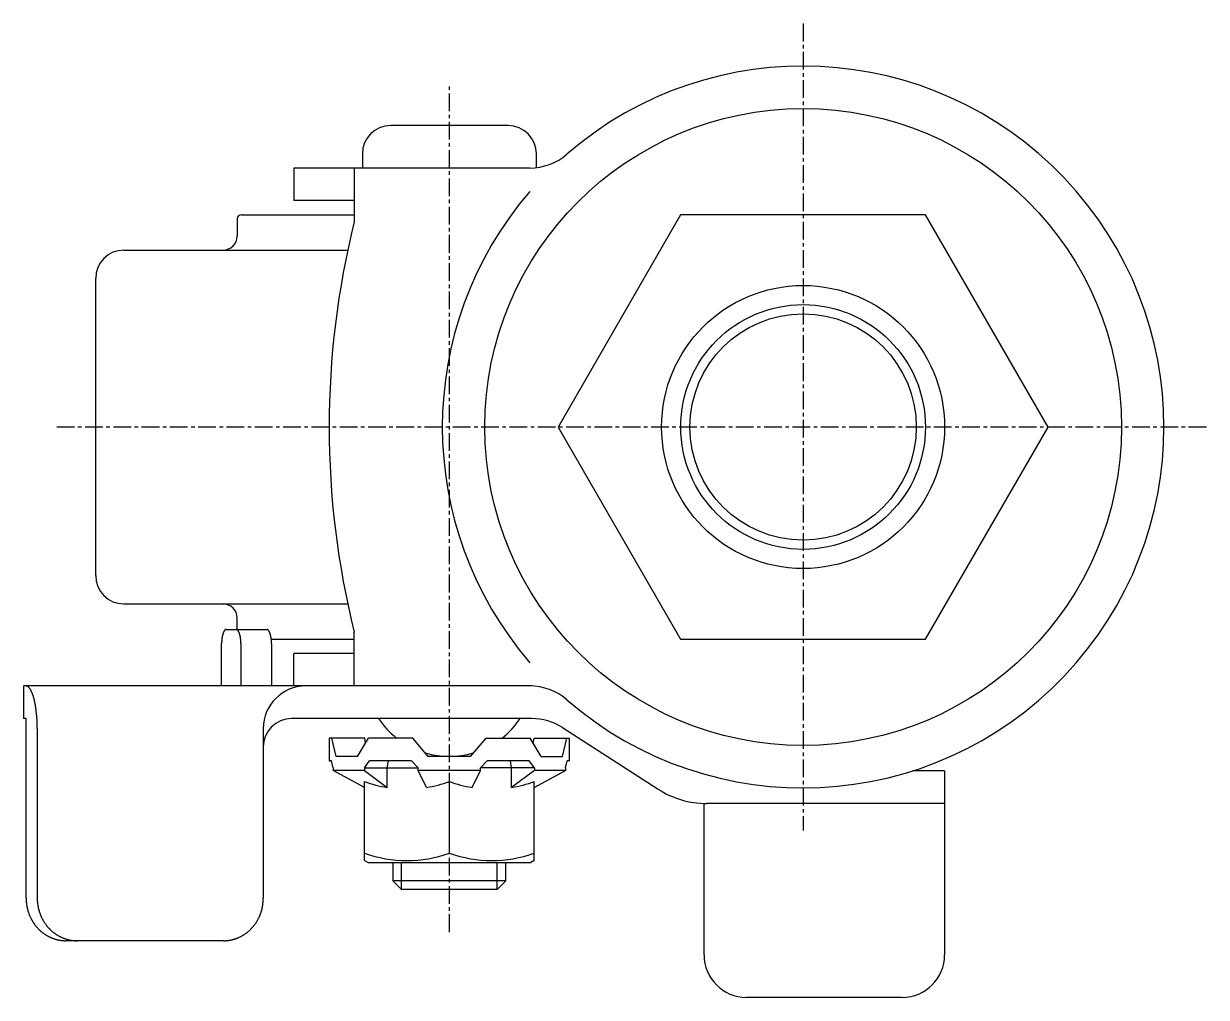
# Model space of a CAD drawing. Extents: x -3984 to -3771, y -791 to -433.
# Drawn here: x -3854.6 to -3771.1, y -502 to -433.2 of the extents above; entities that cross this region are included whole.
import ezdxf

# ---------------------------------------------------------------- set-up
doc = ezdxf.new("R2010")
doc.units = 0
doc.linetypes.add('CENTER', pattern=[2, 1.25, -0.25, 0.25, -0.25])
doc.layers.get('0').update_dxf_attribs({"linetype": 'CONTINUOUS'})
doc.layers.add('CENTER', color=1, linetype='CENTER')

msp = doc.modelspace()

# ---------------------------------------------------------------- linework, layer by layer
at = {"color": 7, "linetype": 'CONTINUOUS'}
for p, q in [((-3820.406, -440.356), (-3828.706, -440.356)), ((-3830.706, -442.356), (-3830.706, -443.356)), ((-3818.406, -443.329), (-3818.406, -442.356)), ((-3818.868, -443.356), (-3835.556, -443.356)), ((-3835.556, -443.356), (-3835.556, -445.656)), ((-3831.279, -443.356), (-3831.279, -447.163)), ((-3831.279, -445.656), (-3835.556, -445.656)), ((-3839.556, -446.956), (-3839.556, -448.156)), ((-3839.256, -446.656), (-3831.279, -446.656)), ((-3847.556, -449.156), (-3831.739, -449.156)), ((-3849.556, -472.156), (-3849.556, -451.156)), ((-3847.556, -474.156), (-3831.739, -474.156)), ((-3839.556, -475.956), (-3839.556, -475.156)), ((-3840.316, -475.956), (-3837.47, -475.956)), ((-3831.279, -479.956), (-3831.279, -476.149)), ((-3840.658, -479.956), (-3840.658, -476.956)), ((-3839.29, -476.956), (-3839.29, -479.956)), ((-3837.144, -476.656), (-3831.279, -476.656)), ((-3837.128, -476.956), (-3837.128, -479.956)), ((-3831.279, -477.656), (-3835.556, -477.656)), ((-3835.556, -479.956), (-3835.556, -477.656)), ((-3818.732, -479.956), (-3854.646, -479.956)), ((-3854.646, -479.956), (-3854.646, -482.256)), ((-3818.868, -479.956), (-3835.556, -479.956)), ((-3854.485, -482.256), (-3854.646, -482.256)), ((-3818.732, -482.256), (-3835.708, -482.256)), ((-3854.469, -494.956), (-3854.469, -482.956)), ((-3853.683, -482.955), (-3853.683, -494.956)), ((-3837.708, -482.956), (-3837.708, -494.956)), ((-3816.567, -482.892), (-3809.789, -487.254)), ((-3833.056, -483.639), (-3833.056, -485.239)), ((-3830.538, -483.639), (-3833.056, -483.639)), ((-3832.551, -484.939), (-3832.862, -483.639)), ((-3831.051, -484.939), (-3830.271, -483.639)), ((-3830.483, -483.993), (-3830.538, -483.639)), ((-3827.147, -483.639), (-3830.271, -483.639)), ((-3826.056, -484.939), (-3827.147, -483.639)), ((-3823.056, -484.939), (-3821.965, -483.639)), ((-3821.965, -483.639), (-3818.84, -483.639)), ((-3818.06, -484.939), (-3818.84, -483.639)), ((-3818.628, -483.993), (-3818.574, -483.639)), ((-3818.574, -483.639), (-3816.056, -483.639)), ((-3816.56, -484.939), (-3816.249, -483.639)), ((-3816.056, -485.239), (-3816.056, -483.639)), ((-3833.056, -485.239), (-3832.881, -485.239)), ((-3832.881, -485.239), (-3833.056, -485.239)), ((-3832.766, -485.739), (-3832.881, -485.239)), ((-3831.051, -484.939), (-3832.551, -484.939)), ((-3830.566, -485.739), (-3830.202, -485.239)), ((-3827.235, -485.239), (-3830.202, -485.239)), ((-3827.235, -485.239), (-3830.202, -485.239)), ((-3828.948, -485.739), (-3828.866, -485.239)), ((-3826.756, -485.739), (-3827.235, -485.239)), ((-3823.056, -484.939), (-3826.056, -484.939)), ((-3822.356, -485.739), (-3821.877, -485.239)), ((-3818.909, -485.239), (-3821.877, -485.239)), ((-3820.163, -485.739), (-3820.246, -485.239)), ((-3818.545, -485.739), (-3818.909, -485.239)), ((-3818.06, -484.939), (-3816.56, -484.939)), ((-3816.345, -485.739), (-3816.23, -485.239)), ((-3816.056, -485.239), (-3816.23, -485.239)), ((-3832.766, -485.739), (-3832.766, -485.939)), ((-3830.566, -485.939), (-3832.766, -485.939)), ((-3830.556, -487.126), (-3832.766, -485.939)), ((-3830.566, -485.739), (-3826.756, -485.739)), ((-3830.566, -485.739), (-3830.566, -485.939)), ((-3830.566, -485.939), (-3828.948, -487.126)), ((-3828.948, -487.126), (-3828.948, -485.739)), ((-3826.756, -485.939), (-3826.756, -485.739)), ((-3822.356, -485.939), (-3826.756, -485.939)), ((-3826.163, -487.126), (-3826.756, -485.939)), ((-3822.948, -487.126), (-3822.356, -485.939)), ((-3818.545, -485.739), (-3822.356, -485.739)), ((-3822.356, -485.939), (-3822.356, -485.739)), ((-3820.163, -487.126), (-3820.163, -485.739)), ((-3818.545, -485.939), (-3820.163, -487.126)), ((-3818.556, -487.126), (-3816.345, -485.939)), ((-3818.545, -485.739), (-3818.545, -485.939)), ((-3816.345, -485.939), (-3818.545, -485.939)), ((-3816.345, -485.739), (-3816.345, -485.939)), ((-3789.556, -485.956), (-3791.825, -485.956)), ((-3789.556, -485.956), (-3789.556, -498.956)), ((-3830.556, -492.295), (-3830.556, -486.702)), ((-3824.556, -491.759), (-3824.556, -486.702)), ((-3818.556, -492.295), (-3818.556, -486.702)), ((-3806.556, -498.956), (-3806.556, -488.253)), ((-3789.556, -488.256), (-3806.38, -488.256)), ((-3830.556, -492.295), (-3830.306, -492.439)), ((-3818.556, -492.295), (-3818.806, -492.439)), ((-3830.306, -492.439), (-3818.806, -492.439)), ((-3828.556, -492.439), (-3828.556, -493.714)), ((-3820.556, -493.714), (-3820.556, -492.439)), ((-3820.556, -493.714), (-3828.556, -493.714)), ((-3828.556, -493.714), (-3827.931, -494.339)), ((-3820.556, -493.714), (-3821.181, -494.339)), ((-3821.181, -494.339), (-3827.931, -494.339)), ((-3840.527, -497.956), (-3851.65, -497.956)), ((-3792.556, -501.956), (-3803.556, -501.956))]:
    msp.add_line(p, q, dxfattribs=at)
at = {"color": 3, "linetype": 'CONTINUOUS'}
for p, q in [((-3827.931, -494.339), (-3827.931, -492.439)), ((-3821.181, -494.339), (-3821.181, -492.439))]:
    msp.add_line(p, q, dxfattribs=at)
at = {"color": 7, "linetype": 'CONTINUOUS'}
msp.add_lwpolyline([(-3808.216, -446.656), (-3816.876, -461.656), (-3808.216, -476.656), (-3790.895, -476.656), (-3782.235, -461.656), (-3790.895, -446.656)], close=True, dxfattribs=at)
for points in [[(-3840.32, -475.956, 0), (-3840.32, -475.956, 0), (-3840.32, -475.957, 0), (-3840.33, -475.957, 0), (-3840.33, -475.957, 0), (-3840.34, -475.958, 0), (-3840.34, -475.959, 0), (-3840.34, -475.96, 0), (-3840.35, -475.961, 0), (-3840.35, -475.962, 0), (-3840.36, -475.964, 0), (-3840.36, -475.965, 0), (-3840.37, -475.967, 0), (-3840.37, -475.969, 0), (-3840.37, -475.971, 0), (-3840.38, -475.973, 0), (-3840.38, -475.975, 0), (-3840.39, -475.978, 0), (-3840.39, -475.981, 0), (-3840.39, -475.983, 0), (-3840.4, -475.986, 0), (-3840.4, -475.989, 0), (-3840.41, -475.993, 0), (-3840.41, -475.996, 0), (-3840.41, -475.999, 0), (-3840.42, -476.003, 0), (-3840.42, -476.007, 0), (-3840.43, -476.011, 0), (-3840.43, -476.015, 0), (-3840.43, -476.019, 0), (-3840.44, -476.023, 0), (-3840.44, -476.028, 0), (-3840.45, -476.032, 0), (-3840.45, -476.037, 0), (-3840.45, -476.042, 0), (-3840.46, -476.047, 0), (-3840.46, -476.052, 0), (-3840.47, -476.058, 0), (-3840.47, -476.063, 0), (-3840.47, -476.069, 0), (-3840.48, -476.074, 0), (-3840.48, -476.08, 0), (-3840.48, -476.086, 0), (-3840.49, -476.092, 0), (-3840.49, -476.099, 0), (-3840.5, -476.105, 0), (-3840.5, -476.111, 0), (-3840.5, -476.118, 0), (-3840.51, -476.125, 0), (-3840.51, -476.132, 0), (-3840.51, -476.139, 0), (-3840.52, -476.146, 0), (-3840.52, -476.153, 0), (-3840.52, -476.16, 0), (-3840.53, -476.168, 0), (-3840.53, -476.176, 0), (-3840.53, -476.183, 0), (-3840.54, -476.191, 0), (-3840.54, -476.199, 0), (-3840.54, -476.207, 0), (-3840.55, -476.215, 0), (-3840.55, -476.224, 0), (-3840.55, -476.232, 0), (-3840.55, -476.241, 0), (-3840.56, -476.249, 0), (-3840.56, -476.258, 0), (-3840.56, -476.267, 0), (-3840.57, -476.276, 0), (-3840.57, -476.285, 0), (-3840.57, -476.294, 0), (-3840.57, -476.303, 0), (-3840.58, -476.312, 0), (-3840.58, -476.322, 0), (-3840.58, -476.331, 0), (-3840.59, -476.341, 0), (-3840.59, -476.351, 0), (-3840.59, -476.361, 0), (-3840.59, -476.37, 0), (-3840.6, -476.38, 0), (-3840.6, -476.391, 0), (-3840.6, -476.401, 0), (-3840.6, -476.411, 0), (-3840.6, -476.421, 0), (-3840.61, -476.432, 0), (-3840.61, -476.442, 0), (-3840.61, -476.453, 0), (-3840.61, -476.463, 0), (-3840.62, -476.474, 0), (-3840.62, -476.485, 0), (-3840.62, -476.496, 0), (-3840.62, -476.507, 0), (-3840.62, -476.518, 0), (-3840.62, -476.529, 0), (-3840.63, -476.54, 0), (-3840.63, -476.551, 0), (-3840.63, -476.562, 0), (-3840.63, -476.574, 0), (-3840.63, -476.585, 0), (-3840.63, -476.596, 0), (-3840.64, -476.608, 0), (-3840.64, -476.619, 0), (-3840.64, -476.631, 0), (-3840.64, -476.643, 0), (-3840.64, -476.654, 0), (-3840.64, -476.666, 0), (-3840.64, -476.678, 0), (-3840.65, -476.69, 0), (-3840.65, -476.701, 0), (-3840.65, -476.713, 0), (-3840.65, -476.725, 0), (-3840.65, -476.737, 0), (-3840.65, -476.749, 0), (-3840.65, -476.761, 0), (-3840.65, -476.773, 0), (-3840.65, -476.785, 0), (-3840.65, -476.797, 0), (-3840.65, -476.81, 0), (-3840.65, -476.822, 0), (-3840.66, -476.834, 0), (-3840.66, -476.846, 0), (-3840.66, -476.858, 0), (-3840.66, -476.87, 0), (-3840.66, -476.883, 0), (-3840.66, -476.895, 0), (-3840.66, -476.907, 0), (-3840.66, -476.919, 0), (-3840.66, -476.932, 0), (-3840.66, -476.944, 0), (-3840.66, -476.956, 0)], [(-3839.29, -476.956, 0), (-3839.29, -476.944, 0), (-3839.29, -476.932, 0), (-3839.29, -476.919, 0), (-3839.29, -476.907, 0), (-3839.29, -476.895, 0), (-3839.29, -476.883, 0), (-3839.29, -476.87, 0), (-3839.29, -476.858, 0), (-3839.29, -476.846, 0), (-3839.29, -476.834, 0), (-3839.29, -476.822, 0), (-3839.29, -476.81, 0), (-3839.29, -476.797, 0), (-3839.29, -476.785, 0), (-3839.3, -476.773, 0), (-3839.3, -476.761, 0), (-3839.3, -476.749, 0), (-3839.3, -476.737, 0), (-3839.3, -476.725, 0), (-3839.3, -476.713, 0), (-3839.3, -476.701, 0), (-3839.3, -476.69, 0), (-3839.3, -476.678, 0), (-3839.3, -476.666, 0), (-3839.31, -476.654, 0), (-3839.31, -476.643, 0), (-3839.31, -476.631, 0), (-3839.31, -476.619, 0), (-3839.31, -476.608, 0), (-3839.31, -476.596, 0), (-3839.31, -476.585, 0), (-3839.32, -476.574, 0), (-3839.32, -476.562, 0), (-3839.32, -476.551, 0), (-3839.32, -476.54, 0), (-3839.32, -476.529, 0), (-3839.32, -476.518, 0), (-3839.33, -476.507, 0), (-3839.33, -476.496, 0), (-3839.33, -476.485, 0), (-3839.33, -476.474, 0), (-3839.33, -476.463, 0), (-3839.34, -476.453, 0), (-3839.34, -476.442, 0), (-3839.34, -476.432, 0), (-3839.34, -476.421, 0), (-3839.34, -476.411, 0), (-3839.35, -476.401, 0), (-3839.35, -476.391, 0), (-3839.35, -476.38, 0), (-3839.35, -476.37, 0), (-3839.36, -476.361, 0), (-3839.36, -476.351, 0), (-3839.36, -476.341, 0), (-3839.36, -476.331, 0), (-3839.37, -476.322, 0), (-3839.37, -476.312, 0), (-3839.37, -476.303, 0), (-3839.38, -476.294, 0), (-3839.38, -476.285, 0), (-3839.38, -476.276, 0), (-3839.38, -476.267, 0), (-3839.39, -476.258, 0), (-3839.39, -476.249, 0), (-3839.39, -476.241, 0), (-3839.4, -476.232, 0), (-3839.4, -476.224, 0), (-3839.4, -476.215, 0), (-3839.41, -476.207, 0), (-3839.41, -476.199, 0), (-3839.41, -476.191, 0), (-3839.41, -476.183, 0), (-3839.42, -476.176, 0), (-3839.42, -476.168, 0), (-3839.42, -476.16, 0), (-3839.43, -476.153, 0), (-3839.43, -476.146, 0), (-3839.43, -476.139, 0), (-3839.44, -476.132, 0), (-3839.44, -476.125, 0), (-3839.45, -476.118, 0), (-3839.45, -476.111, 0), (-3839.45, -476.105, 0), (-3839.46, -476.099, 0), (-3839.46, -476.092, 0), (-3839.46, -476.086, 0), (-3839.47, -476.08, 0), (-3839.47, -476.074, 0), (-3839.47, -476.069, 0), (-3839.48, -476.063, 0), (-3839.48, -476.058, 0), (-3839.49, -476.052, 0), (-3839.49, -476.047, 0), (-3839.49, -476.042, 0), (-3839.5, -476.037, 0), (-3839.5, -476.032, 0), (-3839.5, -476.028, 0), (-3839.51, -476.023, 0), (-3839.51, -476.019, 0), (-3839.52, -476.015, 0), (-3839.52, -476.011, 0), (-3839.52, -476.007, 0), (-3839.53, -476.003, 0), (-3839.53, -475.999, 0), (-3839.54, -475.996, 0), (-3839.54, -475.993, 0), (-3839.54, -475.989, 0), (-3839.55, -475.986, 0), (-3839.55, -475.983, 0), (-3839.56, -475.981, 0), (-3839.56, -475.978, 0), (-3839.56, -475.975, 0), (-3839.57, -475.973, 0), (-3839.57, -475.971, 0), (-3839.58, -475.969, 0), (-3839.58, -475.967, 0), (-3839.59, -475.965, 0), (-3839.59, -475.964, 0), (-3839.59, -475.962, 0), (-3839.6, -475.961, 0), (-3839.6, -475.96, 0), (-3839.61, -475.959, 0), (-3839.61, -475.958, 0), (-3839.61, -475.957, 0), (-3839.62, -475.957, 0), (-3839.62, -475.957, 0), (-3839.63, -475.956, 0), (-3839.63, -475.956, 0)], [(-3837.13, -476.956, 0), (-3837.13, -476.944, 0), (-3837.13, -476.932, 0), (-3837.13, -476.919, 0), (-3837.13, -476.907, 0), (-3837.13, -476.895, 0), (-3837.13, -476.883, 0), (-3837.13, -476.87, 0), (-3837.13, -476.858, 0), (-3837.13, -476.846, 0), (-3837.13, -476.834, 0), (-3837.13, -476.822, 0), (-3837.13, -476.81, 0), (-3837.13, -476.797, 0), (-3837.13, -476.785, 0), (-3837.13, -476.773, 0), (-3837.13, -476.761, 0), (-3837.14, -476.749, 0), (-3837.14, -476.737, 0), (-3837.14, -476.725, 0), (-3837.14, -476.713, 0), (-3837.14, -476.701, 0), (-3837.14, -476.69, 0), (-3837.14, -476.678, 0), (-3837.14, -476.666, 0), (-3837.14, -476.654, 0), (-3837.15, -476.643, 0), (-3837.15, -476.631, 0), (-3837.15, -476.619, 0), (-3837.15, -476.608, 0), (-3837.15, -476.596, 0), (-3837.15, -476.585, 0), (-3837.15, -476.574, 0), (-3837.16, -476.562, 0), (-3837.16, -476.551, 0), (-3837.16, -476.54, 0), (-3837.16, -476.529, 0), (-3837.16, -476.518, 0), (-3837.16, -476.507, 0), (-3837.17, -476.496, 0), (-3837.17, -476.485, 0), (-3837.17, -476.474, 0), (-3837.17, -476.463, 0), (-3837.17, -476.453, 0), (-3837.18, -476.442, 0), (-3837.18, -476.432, 0), (-3837.18, -476.421, 0), (-3837.18, -476.411, 0), (-3837.19, -476.401, 0), (-3837.19, -476.391, 0), (-3837.19, -476.38, 0), (-3837.19, -476.37, 0), (-3837.2, -476.361, 0), (-3837.2, -476.351, 0), (-3837.2, -476.341, 0), (-3837.2, -476.331, 0), (-3837.21, -476.322, 0), (-3837.21, -476.312, 0), (-3837.21, -476.303, 0), (-3837.21, -476.294, 0), (-3837.22, -476.285, 0), (-3837.22, -476.276, 0), (-3837.22, -476.267, 0), (-3837.23, -476.258, 0), (-3837.23, -476.249, 0), (-3837.23, -476.241, 0), (-3837.23, -476.232, 0), (-3837.24, -476.224, 0), (-3837.24, -476.215, 0), (-3837.24, -476.207, 0), (-3837.25, -476.199, 0), (-3837.25, -476.191, 0), (-3837.25, -476.183, 0), (-3837.26, -476.176, 0), (-3837.26, -476.168, 0), (-3837.26, -476.16, 0), (-3837.27, -476.153, 0), (-3837.27, -476.146, 0), (-3837.27, -476.139, 0), (-3837.28, -476.132, 0), (-3837.28, -476.125, 0), (-3837.28, -476.118, 0), (-3837.29, -476.111, 0), (-3837.29, -476.105, 0), (-3837.29, -476.099, 0), (-3837.3, -476.092, 0), (-3837.3, -476.086, 0), (-3837.31, -476.08, 0), (-3837.31, -476.074, 0), (-3837.31, -476.069, 0), (-3837.32, -476.063, 0), (-3837.32, -476.058, 0), (-3837.32, -476.052, 0), (-3837.33, -476.047, 0), (-3837.33, -476.042, 0), (-3837.34, -476.037, 0), (-3837.34, -476.032, 0), (-3837.34, -476.028, 0), (-3837.35, -476.023, 0), (-3837.35, -476.019, 0), (-3837.36, -476.015, 0), (-3837.36, -476.011, 0), (-3837.36, -476.007, 0), (-3837.37, -476.003, 0), (-3837.37, -475.999, 0), (-3837.38, -475.996, 0), (-3837.38, -475.993, 0), (-3837.38, -475.989, 0), (-3837.39, -475.986, 0), (-3837.39, -475.983, 0), (-3837.4, -475.981, 0), (-3837.4, -475.978, 0), (-3837.4, -475.975, 0), (-3837.41, -475.973, 0), (-3837.41, -475.971, 0), (-3837.42, -475.969, 0), (-3837.42, -475.967, 0), (-3837.42, -475.965, 0), (-3837.43, -475.964, 0), (-3837.43, -475.962, 0), (-3837.44, -475.961, 0), (-3837.44, -475.96, 0), (-3837.45, -475.959, 0), (-3837.45, -475.958, 0), (-3837.45, -475.957, 0), (-3837.46, -475.957, 0), (-3837.46, -475.957, 0), (-3837.47, -475.956, 0), (-3837.47, -475.956, 0)], [(-3853.68, -482.956, 0), (-3853.68, -482.919, 0), (-3853.68, -482.883, 0), (-3853.68, -482.846, 0), (-3853.68, -482.809, 0), (-3853.68, -482.772, 0), (-3853.69, -482.735, 0), (-3853.69, -482.699, 0), (-3853.69, -482.662, 0), (-3853.69, -482.625, 0), (-3853.69, -482.589, 0), (-3853.69, -482.552, 0), (-3853.69, -482.516, 0), (-3853.69, -482.479, 0), (-3853.7, -482.443, 0), (-3853.7, -482.407, 0), (-3853.7, -482.371, 0), (-3853.7, -482.335, 0), (-3853.7, -482.299, 0), (-3853.71, -482.263, 0), (-3853.71, -482.227, 0), (-3853.71, -482.191, 0), (-3853.71, -482.156, 0), (-3853.72, -482.12, 0), (-3853.72, -482.085, 0), (-3853.72, -482.05, 0), (-3853.73, -482.015, 0), (-3853.73, -481.98, 0), (-3853.73, -481.945, 0), (-3853.74, -481.911, 0), (-3853.74, -481.876, 0), (-3853.74, -481.842, 0), (-3853.75, -481.808, 0), (-3853.75, -481.774, 0), (-3853.75, -481.74, 0), (-3853.76, -481.706, 0), (-3853.76, -481.673, 0), (-3853.77, -481.64, 0), (-3853.77, -481.607, 0), (-3853.78, -481.574, 0), (-3853.78, -481.542, 0), (-3853.78, -481.509, 0), (-3853.79, -481.477, 0), (-3853.79, -481.445, 0), (-3853.8, -481.413, 0), (-3853.8, -481.382, 0), (-3853.81, -481.351, 0), (-3853.82, -481.32, 0), (-3853.82, -481.289, 0), (-3853.83, -481.258, 0), (-3853.83, -481.228, 0), (-3853.84, -481.198, 0), (-3853.84, -481.168, 0), (-3853.85, -481.139, 0), (-3853.86, -481.11, 0), (-3853.86, -481.081, 0), (-3853.87, -481.052, 0), (-3853.87, -481.024, 0), (-3853.88, -480.996, 0), (-3853.89, -480.968, 0), (-3853.89, -480.941, 0), (-3853.9, -480.914, 0), (-3853.91, -480.887, 0), (-3853.91, -480.86, 0), (-3853.92, -480.834, 0), (-3853.93, -480.808, 0), (-3853.93, -480.783, 0), (-3853.94, -480.758, 0), (-3853.95, -480.733, 0), (-3853.96, -480.708, 0), (-3853.96, -480.684, 0), (-3853.97, -480.66, 0), (-3853.98, -480.636, 0), (-3853.99, -480.613, 0), (-3853.99, -480.59, 0), (-3854, -480.568, 0), (-3854.01, -480.546, 0), (-3854.02, -480.524, 0), (-3854.03, -480.503, 0), (-3854.03, -480.482, 0), (-3854.04, -480.461, 0), (-3854.05, -480.441, 0), (-3854.06, -480.421, 0), (-3854.07, -480.401, 0), (-3854.08, -480.382, 0), (-3854.08, -480.364, 0), (-3854.09, -480.345, 0), (-3854.1, -480.327, 0), (-3854.11, -480.31, 0), (-3854.12, -480.293, 0), (-3854.13, -480.276, 0), (-3854.14, -480.26, 0), (-3854.14, -480.244, 0), (-3854.15, -480.228, 0), (-3854.16, -480.213, 0), (-3854.17, -480.198, 0), (-3854.18, -480.184, 0), (-3854.19, -480.17, 0), (-3854.2, -480.157, 0), (-3854.21, -480.144, 0), (-3854.22, -480.131, 0), (-3854.23, -480.119, 0), (-3854.24, -480.107, 0), (-3854.24, -480.096, 0), (-3854.25, -480.085, 0), (-3854.26, -480.075, 0), (-3854.27, -480.064, 0), (-3854.28, -480.055, 0), (-3854.29, -480.046, 0), (-3854.3, -480.037, 0), (-3854.31, -480.029, 0), (-3854.32, -480.021, 0), (-3854.33, -480.014, 0), (-3854.34, -480.007, 0), (-3854.35, -480, 0), (-3854.36, -479.994, 0), (-3854.37, -479.988, 0), (-3854.38, -479.983, 0), (-3854.39, -479.979, 0), (-3854.4, -479.974, 0), (-3854.41, -479.971, 0), (-3854.42, -479.967, 0), (-3854.43, -479.964, 0), (-3854.44, -479.962, 0), (-3854.45, -479.96, 0), (-3854.46, -479.958, 0), (-3854.47, -479.957, 0), (-3854.48, -479.956, 0), (-3854.49, -479.956, 0)], [(-3854.47, -482.956, 0), (-3854.47, -482.948, 0), (-3854.47, -482.939, 0), (-3854.47, -482.931, 0), (-3854.47, -482.922, 0), (-3854.47, -482.913, 0), (-3854.47, -482.905, 0), (-3854.47, -482.896, 0), (-3854.47, -482.888, 0), (-3854.47, -482.879, 0), (-3854.47, -482.871, 0), (-3854.47, -482.862, 0), (-3854.47, -482.854, 0), (-3854.47, -482.845, 0), (-3854.47, -482.837, 0), (-3854.47, -482.828, 0), (-3854.47, -482.82, 0), (-3854.47, -482.811, 0), (-3854.47, -482.803, 0), (-3854.47, -482.795, 0), (-3854.47, -482.786, 0), (-3854.47, -482.778, 0), (-3854.47, -482.77, 0), (-3854.47, -482.761, 0), (-3854.47, -482.753, 0), (-3854.47, -482.745, 0), (-3854.47, -482.737, 0), (-3854.47, -482.729, 0), (-3854.47, -482.72, 0), (-3854.47, -482.712, 0), (-3854.47, -482.704, 0), (-3854.47, -482.696, 0), (-3854.47, -482.688, 0), (-3854.47, -482.68, 0), (-3854.47, -482.673, 0), (-3854.47, -482.665, 0), (-3854.47, -482.657, 0), (-3854.47, -482.649, 0), (-3854.47, -482.642, 0), (-3854.47, -482.634, 0), (-3854.47, -482.626, 0), (-3854.47, -482.619, 0), (-3854.47, -482.611, 0), (-3854.47, -482.604, 0), (-3854.47, -482.596, 0), (-3854.47, -482.589, 0), (-3854.47, -482.582, 0), (-3854.47, -482.575, 0), (-3854.47, -482.567, 0), (-3854.47, -482.56, 0), (-3854.47, -482.553, 0), (-3854.47, -482.546, 0), (-3854.47, -482.539, 0), (-3854.47, -482.532, 0), (-3854.47, -482.526, 0), (-3854.47, -482.519, 0), (-3854.47, -482.512, 0), (-3854.47, -482.506, 0), (-3854.47, -482.499, 0), (-3854.47, -482.493, 0), (-3854.47, -482.486, 0), (-3854.47, -482.48, 0), (-3854.47, -482.474, 0), (-3854.47, -482.467, 0), (-3854.47, -482.461, 0), (-3854.47, -482.455, 0), (-3854.47, -482.449, 0), (-3854.47, -482.443, 0), (-3854.47, -482.438, 0), (-3854.47, -482.432, 0), (-3854.47, -482.426, 0), (-3854.48, -482.421, 0), (-3854.48, -482.415, 0), (-3854.48, -482.41, 0), (-3854.48, -482.404, 0), (-3854.48, -482.399, 0), (-3854.48, -482.394, 0), (-3854.48, -482.389, 0), (-3854.48, -482.384, 0), (-3854.48, -482.379, 0), (-3854.48, -482.374, 0), (-3854.48, -482.37, 0), (-3854.48, -482.365, 0), (-3854.48, -482.36, 0), (-3854.48, -482.356, 0), (-3854.48, -482.351, 0), (-3854.48, -482.347, 0), (-3854.48, -482.343, 0), (-3854.48, -482.339, 0), (-3854.48, -482.335, 0), (-3854.48, -482.331, 0), (-3854.48, -482.327, 0), (-3854.48, -482.323, 0), (-3854.48, -482.32, 0), (-3854.48, -482.316, 0), (-3854.48, -482.313, 0), (-3854.48, -482.31, 0), (-3854.48, -482.306, 0), (-3854.48, -482.303, 0), (-3854.48, -482.3, 0), (-3854.48, -482.297, 0), (-3854.48, -482.294, 0), (-3854.48, -482.292, 0), (-3854.48, -482.289, 0), (-3854.48, -482.286, 0), (-3854.48, -482.284, 0), (-3854.48, -482.282, 0), (-3854.48, -482.279, 0), (-3854.48, -482.277, 0), (-3854.48, -482.275, 0), (-3854.48, -482.273, 0), (-3854.48, -482.271, 0), (-3854.48, -482.27, 0), (-3854.48, -482.268, 0), (-3854.48, -482.267, 0), (-3854.48, -482.265, 0), (-3854.48, -482.264, 0), (-3854.48, -482.263, 0), (-3854.48, -482.262, 0), (-3854.48, -482.261, 0), (-3854.48, -482.26, 0), (-3854.48, -482.259, 0), (-3854.48, -482.258, 0), (-3854.48, -482.258, 0), (-3854.48, -482.257, 0), (-3854.48, -482.257, 0), (-3854.48, -482.256, 0), (-3854.49, -482.256, 0), (-3854.49, -482.256, 0)], [(-3854.47, -494.956, 0), (-3854.47, -494.993, 0), (-3854.47, -495.03, 0), (-3854.47, -495.067, 0), (-3854.47, -495.103, 0), (-3854.46, -495.14, 0), (-3854.46, -495.177, 0), (-3854.46, -495.214, 0), (-3854.46, -495.25, 0), (-3854.45, -495.287, 0), (-3854.45, -495.324, 0), (-3854.44, -495.36, 0), (-3854.44, -495.396, 0), (-3854.43, -495.433, 0), (-3854.43, -495.469, 0), (-3854.42, -495.505, 0), (-3854.42, -495.542, 0), (-3854.41, -495.578, 0), (-3854.4, -495.614, 0), (-3854.39, -495.649, 0), (-3854.38, -495.685, 0), (-3854.38, -495.721, 0), (-3854.37, -495.756, 0), (-3854.36, -495.792, 0), (-3854.35, -495.827, 0), (-3854.34, -495.862, 0), (-3854.33, -495.897, 0), (-3854.32, -495.932, 0), (-3854.3, -495.967, 0), (-3854.29, -496.002, 0), (-3854.28, -496.036, 0), (-3854.27, -496.07, 0), (-3854.25, -496.104, 0), (-3854.24, -496.138, 0), (-3854.23, -496.172, 0), (-3854.21, -496.206, 0), (-3854.2, -496.239, 0), (-3854.18, -496.272, 0), (-3854.17, -496.305, 0), (-3854.15, -496.338, 0), (-3854.14, -496.37, 0), (-3854.12, -496.403, 0), (-3854.1, -496.435, 0), (-3854.09, -496.467, 0), (-3854.07, -496.499, 0), (-3854.05, -496.53, 0), (-3854.03, -496.561, 0), (-3854.01, -496.592, 0), (-3853.99, -496.623, 0), (-3853.97, -496.653, 0), (-3853.96, -496.684, 0), (-3853.94, -496.714, 0), (-3853.91, -496.743, 0), (-3853.89, -496.773, 0), (-3853.87, -496.802, 0), (-3853.85, -496.831, 0), (-3853.83, -496.859, 0), (-3853.81, -496.888, 0), (-3853.78, -496.916, 0), (-3853.76, -496.944, 0), (-3853.74, -496.971, 0), (-3853.72, -496.998, 0), (-3853.69, -497.025, 0), (-3853.67, -497.051, 0), (-3853.64, -497.078, 0), (-3853.62, -497.103, 0), (-3853.59, -497.129, 0), (-3853.57, -497.154, 0), (-3853.54, -497.179, 0), (-3853.52, -497.204, 0), (-3853.49, -497.228, 0), (-3853.47, -497.252, 0), (-3853.44, -497.275, 0), (-3853.41, -497.298, 0), (-3853.38, -497.321, 0), (-3853.36, -497.344, 0), (-3853.33, -497.366, 0), (-3853.3, -497.388, 0), (-3853.27, -497.409, 0), (-3853.25, -497.43, 0), (-3853.22, -497.451, 0), (-3853.19, -497.471, 0), (-3853.16, -497.491, 0), (-3853.13, -497.51, 0), (-3853.1, -497.529, 0), (-3853.07, -497.548, 0), (-3853.04, -497.567, 0), (-3853.01, -497.584, 0), (-3852.98, -497.602, 0), (-3852.95, -497.619, 0), (-3852.92, -497.636, 0), (-3852.89, -497.652, 0), (-3852.86, -497.668, 0), (-3852.82, -497.684, 0), (-3852.79, -497.699, 0), (-3852.76, -497.714, 0), (-3852.73, -497.728, 0), (-3852.7, -497.742, 0), (-3852.66, -497.755, 0), (-3852.63, -497.768, 0), (-3852.6, -497.781, 0), (-3852.57, -497.793, 0), (-3852.53, -497.805, 0), (-3852.5, -497.816, 0), (-3852.47, -497.827, 0), (-3852.44, -497.838, 0), (-3852.4, -497.848, 0), (-3852.37, -497.857, 0), (-3852.34, -497.866, 0), (-3852.3, -497.875, 0), (-3852.27, -497.883, 0), (-3852.23, -497.891, 0), (-3852.2, -497.899, 0), (-3852.17, -497.906, 0), (-3852.13, -497.912, 0), (-3852.1, -497.918, 0), (-3852.06, -497.924, 0), (-3852.03, -497.929, 0), (-3852, -497.934, 0), (-3851.96, -497.938, 0), (-3851.93, -497.942, 0), (-3851.89, -497.945, 0), (-3851.86, -497.948, 0), (-3851.82, -497.951, 0), (-3851.79, -497.953, 0), (-3851.75, -497.954, 0), (-3851.72, -497.955, 0), (-3851.68, -497.956, 0), (-3851.65, -497.956, 0)], [(-3853.68, -494.956, 0), (-3853.68, -494.993, 0), (-3853.68, -495.03, 0), (-3853.68, -495.067, 0), (-3853.68, -495.103, 0), (-3853.68, -495.14, 0), (-3853.68, -495.177, 0), (-3853.67, -495.214, 0), (-3853.67, -495.25, 0), (-3853.67, -495.287, 0), (-3853.66, -495.324, 0), (-3853.66, -495.36, 0), (-3853.65, -495.396, 0), (-3853.65, -495.433, 0), (-3853.64, -495.469, 0), (-3853.64, -495.505, 0), (-3853.63, -495.542, 0), (-3853.62, -495.578, 0), (-3853.61, -495.614, 0), (-3853.61, -495.649, 0), (-3853.6, -495.685, 0), (-3853.59, -495.721, 0), (-3853.58, -495.756, 0), (-3853.57, -495.792, 0), (-3853.56, -495.827, 0), (-3853.55, -495.862, 0), (-3853.54, -495.897, 0), (-3853.53, -495.932, 0), (-3853.52, -495.967, 0), (-3853.51, -496.002, 0), (-3853.49, -496.036, 0), (-3853.48, -496.07, 0), (-3853.47, -496.104, 0), (-3853.45, -496.138, 0), (-3853.44, -496.172, 0), (-3853.43, -496.206, 0), (-3853.41, -496.239, 0), (-3853.4, -496.272, 0), (-3853.38, -496.305, 0), (-3853.37, -496.338, 0), (-3853.35, -496.37, 0), (-3853.33, -496.403, 0), (-3853.32, -496.435, 0), (-3853.3, -496.467, 0), (-3853.28, -496.499, 0), (-3853.26, -496.53, 0), (-3853.25, -496.561, 0), (-3853.23, -496.592, 0), (-3853.21, -496.623, 0), (-3853.19, -496.653, 0), (-3853.17, -496.684, 0), (-3853.15, -496.714, 0), (-3853.13, -496.743, 0), (-3853.11, -496.773, 0), (-3853.09, -496.802, 0), (-3853.06, -496.831, 0), (-3853.04, -496.859, 0), (-3853.02, -496.888, 0), (-3853, -496.916, 0), (-3852.98, -496.944, 0), (-3852.95, -496.971, 0), (-3852.93, -496.998, 0), (-3852.91, -497.025, 0), (-3852.88, -497.051, 0), (-3852.86, -497.078, 0), (-3852.83, -497.103, 0), (-3852.81, -497.129, 0), (-3852.78, -497.154, 0), (-3852.76, -497.179, 0), (-3852.73, -497.204, 0), (-3852.71, -497.228, 0), (-3852.68, -497.252, 0), (-3852.65, -497.275, 0), (-3852.63, -497.298, 0), (-3852.6, -497.321, 0), (-3852.57, -497.344, 0), (-3852.54, -497.366, 0), (-3852.52, -497.388, 0), (-3852.49, -497.409, 0), (-3852.46, -497.43, 0), (-3852.43, -497.451, 0), (-3852.4, -497.471, 0), (-3852.37, -497.491, 0), (-3852.34, -497.51, 0), (-3852.31, -497.529, 0), (-3852.28, -497.548, 0), (-3852.25, -497.567, 0), (-3852.22, -497.584, 0), (-3852.19, -497.602, 0), (-3852.16, -497.619, 0), (-3852.13, -497.636, 0), (-3852.1, -497.652, 0), (-3852.07, -497.668, 0), (-3852.04, -497.684, 0), (-3852.01, -497.699, 0), (-3851.97, -497.714, 0), (-3851.94, -497.728, 0), (-3851.91, -497.742, 0), (-3851.88, -497.755, 0), (-3851.85, -497.768, 0), (-3851.81, -497.781, 0), (-3851.78, -497.793, 0), (-3851.75, -497.805, 0), (-3851.72, -497.816, 0), (-3851.68, -497.827, 0), (-3851.65, -497.838, 0), (-3851.62, -497.848, 0), (-3851.58, -497.857, 0), (-3851.55, -497.866, 0), (-3851.52, -497.875, 0), (-3851.48, -497.883, 0), (-3851.45, -497.891, 0), (-3851.41, -497.899, 0), (-3851.38, -497.906, 0), (-3851.35, -497.912, 0), (-3851.31, -497.918, 0), (-3851.28, -497.924, 0), (-3851.24, -497.929, 0), (-3851.21, -497.934, 0), (-3851.17, -497.938, 0), (-3851.14, -497.942, 0), (-3851.11, -497.945, 0), (-3851.07, -497.948, 0), (-3851.04, -497.951, 0), (-3851, -497.953, 0), (-3850.97, -497.954, 0), (-3850.93, -497.955, 0), (-3850.9, -497.956, 0), (-3850.86, -497.956, 0)], [(-3840.53, -497.956, 0), (-3840.49, -497.956, 0), (-3840.46, -497.955, 0), (-3840.42, -497.954, 0), (-3840.39, -497.953, 0), (-3840.35, -497.951, 0), (-3840.32, -497.948, 0), (-3840.29, -497.945, 0), (-3840.25, -497.942, 0), (-3840.22, -497.938, 0), (-3840.18, -497.934, 0), (-3840.15, -497.929, 0), (-3840.11, -497.924, 0), (-3840.08, -497.918, 0), (-3840.05, -497.912, 0), (-3840.01, -497.906, 0), (-3839.98, -497.899, 0), (-3839.94, -497.891, 0), (-3839.91, -497.883, 0), (-3839.88, -497.875, 0), (-3839.84, -497.866, 0), (-3839.81, -497.857, 0), (-3839.78, -497.848, 0), (-3839.74, -497.838, 0), (-3839.71, -497.827, 0), (-3839.68, -497.816, 0), (-3839.64, -497.805, 0), (-3839.61, -497.793, 0), (-3839.58, -497.781, 0), (-3839.54, -497.768, 0), (-3839.51, -497.755, 0), (-3839.48, -497.742, 0), (-3839.45, -497.728, 0), (-3839.42, -497.714, 0), (-3839.38, -497.699, 0), (-3839.35, -497.684, 0), (-3839.32, -497.668, 0), (-3839.29, -497.652, 0), (-3839.26, -497.636, 0), (-3839.23, -497.619, 0), (-3839.2, -497.602, 0), (-3839.17, -497.584, 0), (-3839.14, -497.567, 0), (-3839.11, -497.548, 0), (-3839.08, -497.529, 0), (-3839.05, -497.51, 0), (-3839.02, -497.491, 0), (-3838.99, -497.471, 0), (-3838.96, -497.451, 0), (-3838.93, -497.43, 0), (-3838.9, -497.409, 0), (-3838.88, -497.388, 0), (-3838.85, -497.366, 0), (-3838.82, -497.344, 0), (-3838.79, -497.321, 0), (-3838.77, -497.298, 0), (-3838.74, -497.275, 0), (-3838.71, -497.252, 0), (-3838.69, -497.228, 0), (-3838.66, -497.204, 0), (-3838.63, -497.179, 0), (-3838.61, -497.154, 0), (-3838.58, -497.129, 0), (-3838.56, -497.103, 0), (-3838.53, -497.078, 0), (-3838.51, -497.051, 0), (-3838.49, -497.025, 0), (-3838.46, -496.998, 0), (-3838.44, -496.971, 0), (-3838.42, -496.944, 0), (-3838.39, -496.916, 0), (-3838.37, -496.888, 0), (-3838.35, -496.859, 0), (-3838.33, -496.831, 0), (-3838.3, -496.802, 0), (-3838.28, -496.773, 0), (-3838.26, -496.743, 0), (-3838.24, -496.714, 0), (-3838.22, -496.684, 0), (-3838.2, -496.653, 0), (-3838.18, -496.623, 0), (-3838.16, -496.592, 0), (-3838.15, -496.561, 0), (-3838.13, -496.53, 0), (-3838.11, -496.499, 0), (-3838.09, -496.467, 0), (-3838.07, -496.435, 0), (-3838.06, -496.403, 0), (-3838.04, -496.37, 0), (-3838.02, -496.338, 0), (-3838.01, -496.305, 0), (-3837.99, -496.272, 0), (-3837.98, -496.239, 0), (-3837.96, -496.206, 0), (-3837.95, -496.172, 0), (-3837.94, -496.138, 0), (-3837.92, -496.104, 0), (-3837.91, -496.07, 0), (-3837.9, -496.036, 0), (-3837.88, -496.002, 0), (-3837.87, -495.967, 0), (-3837.86, -495.932, 0), (-3837.85, -495.897, 0), (-3837.84, -495.862, 0), (-3837.83, -495.827, 0), (-3837.82, -495.792, 0), (-3837.81, -495.756, 0), (-3837.8, -495.721, 0), (-3837.79, -495.685, 0), (-3837.78, -495.649, 0), (-3837.78, -495.614, 0), (-3837.77, -495.578, 0), (-3837.76, -495.542, 0), (-3837.76, -495.505, 0), (-3837.75, -495.469, 0), (-3837.74, -495.433, 0), (-3837.74, -495.396, 0), (-3837.73, -495.36, 0), (-3837.73, -495.324, 0), (-3837.73, -495.287, 0), (-3837.72, -495.25, 0), (-3837.72, -495.214, 0), (-3837.72, -495.177, 0), (-3837.71, -495.14, 0), (-3837.71, -495.103, 0), (-3837.71, -495.067, 0), (-3837.71, -495.03, 0), (-3837.71, -494.993, 0), (-3837.71, -494.956, 0)]]:
    msp.add_polyline3d(points, dxfattribs=at)
for radius in [22.5, 10, 8]:
    msp.add_circle((-3799.556, -461.656), radius, dxfattribs=at)
at = {"color": 3, "linetype": 'CONTINUOUS'}
msp.add_circle((-3799.556, -461.656), 8.647, dxfattribs=at)
at = {"color": 7, "linetype": 'CONTINUOUS'}
for centre, radius, start, end in [((-3799.556, -461.656), 25.5, 229.10689, 130.89311), ((-3828.706, -442.356), 2, 90, 180), ((-3820.406, -442.356), 2, 0, 90), ((-3818.868, -439.356), 4, 270, 310.89311), ((-3799.556, -461.656), 25.5, 139.23026, 220.76974), ((-3839.256, -446.956), 0.3, 90, 180), ((-3773.056, -461.656), 60, 166.02207, 193.97793), ((-3840.556, -448.156), 1, 270, 0), ((-3847.556, -451.156), 2, 90, 180), ((-3847.556, -472.156), 2, 180, 270), ((-3840.556, -475.156), 1, 0, 90), ((-3834.708, -482.956), 3, 90, 180), ((-3818.868, -483.956), 4, 49.10689, 90), ((-3835.708, -484.256), 2, 90, 180), ((-3824.556, -478.939), 6, 213.55731, 231.56679), ((-3824.556, -478.939), 6, 308.43321, 326.44269), ((-3818.732, -486.256), 4, 57.23845, 90), ((-3824.556, -478.939), 6, 253.45711, 286.54289), ((-3827.556, -478.573), 8.665, 249.74384, 260.75362), ((-3827.556, -478.573), 8.665, 279.24638, 290.25616), ((-3821.556, -478.573), 8.665, 249.74384, 260.75362), ((-3821.556, -478.573), 8.665, 279.24638, 290.25616), ((-3806.38, -481.956), 6.3, 237.23845, 270), ((-3827.556, -483.63), 8.665, 249.74384, 290.25616), ((-3821.556, -483.63), 8.665, 249.74384, 290.25616), ((-3803.556, -498.956), 3, 180, 270), ((-3792.556, -498.956), 3, 270, 0)]:
    msp.add_arc(centre, radius, start, end, dxfattribs=at)
at = {"layer": 'CENTER', "color": 1, "linetype": 'CENTER'}
for p, q in [((-3799.556, -433.156), (-3799.556, -490.156)), ((-3799.556, -433.156), (-3799.556, -490.156)), ((-3824.556, -497.339), (-3824.556, -437.356)), ((-3771.056, -461.656), (-3852.552, -461.656))]:
    msp.add_line(p, q, dxfattribs=at)

doc.saveas('drawing.dxf')
